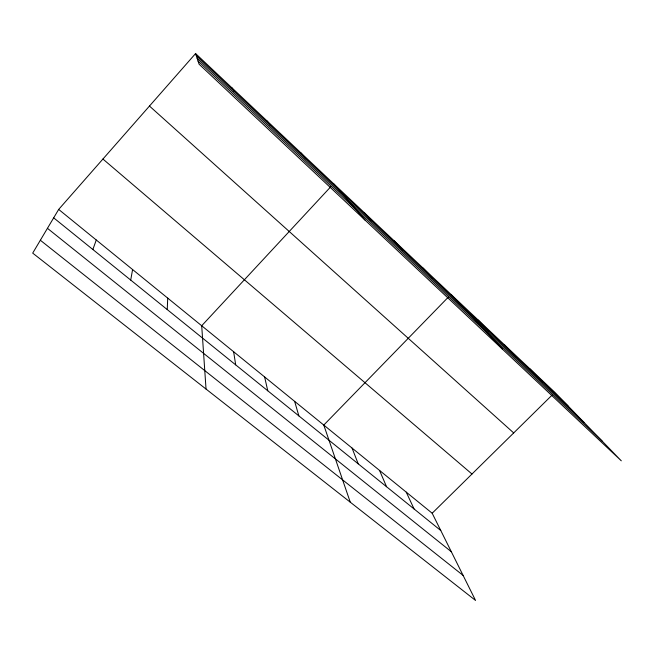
<?xml version="1.0" encoding="UTF-8"?>
<svg xmlns="http://www.w3.org/2000/svg" width="654" height="654" viewBox="0 0 654 654"><rect width="100%" height="100%" fill="white"/><g stroke="black" fill="none" stroke-linecap="round" stroke-linejoin="round"><path stroke-width="0.98" d="M167.244 309.579L167.718 298.11M130.71 280.076L132.59 269.538M92.876 249.509L96.269 239.993M58.68 209.419L32.7 253.114L475.556 600.446L432.18 513.235L58.68 209.419L195.579 53.554L554.878 392.367L621.3 460.825L199.094 64.198L195.579 53.554M330.899 186.619L201.702 325.757L206.035 389.065M448.219 297.243L323.779 425.059L350.266 502.182M432.18 513.235L552.025 395.171M40.352 240.247L463.097 575.406M47.448 228.32L451.317 551.723M53.677 217.847L440.788 530.541M102.931 159.036L471.984 474.027M149.464 106.054L513.692 432.932M197.091 58.141L584.112 422.5M198.048 61.051L602.171 441.107M196.249 55.59L568.007 405.905M530.042 368.946L542.493 381.854M504.471 344.83L516.186 357.068M478.131 319.994L489.061 331.513M450.99 294.398L502.501 349.228M423.007 268.009L432.204 277.934M394.141 240.795L402.382 249.836M364.36 212.713L371.57 220.799M333.605 183.709L365.112 220.161M300.856 152.832L305.753 158.783M266.979 120.884L270.568 125.625M231.908 87.808L234.091 91.249M406.232 492.127L414.072 508.959M379.541 470.414L386.555 486.731M352.065 448.072L358.212 463.841M294.635 401.352L298.862 415.895M264.608 376.925L267.772 390.79M233.642 351.738L235.685 364.867"/></g></svg>
